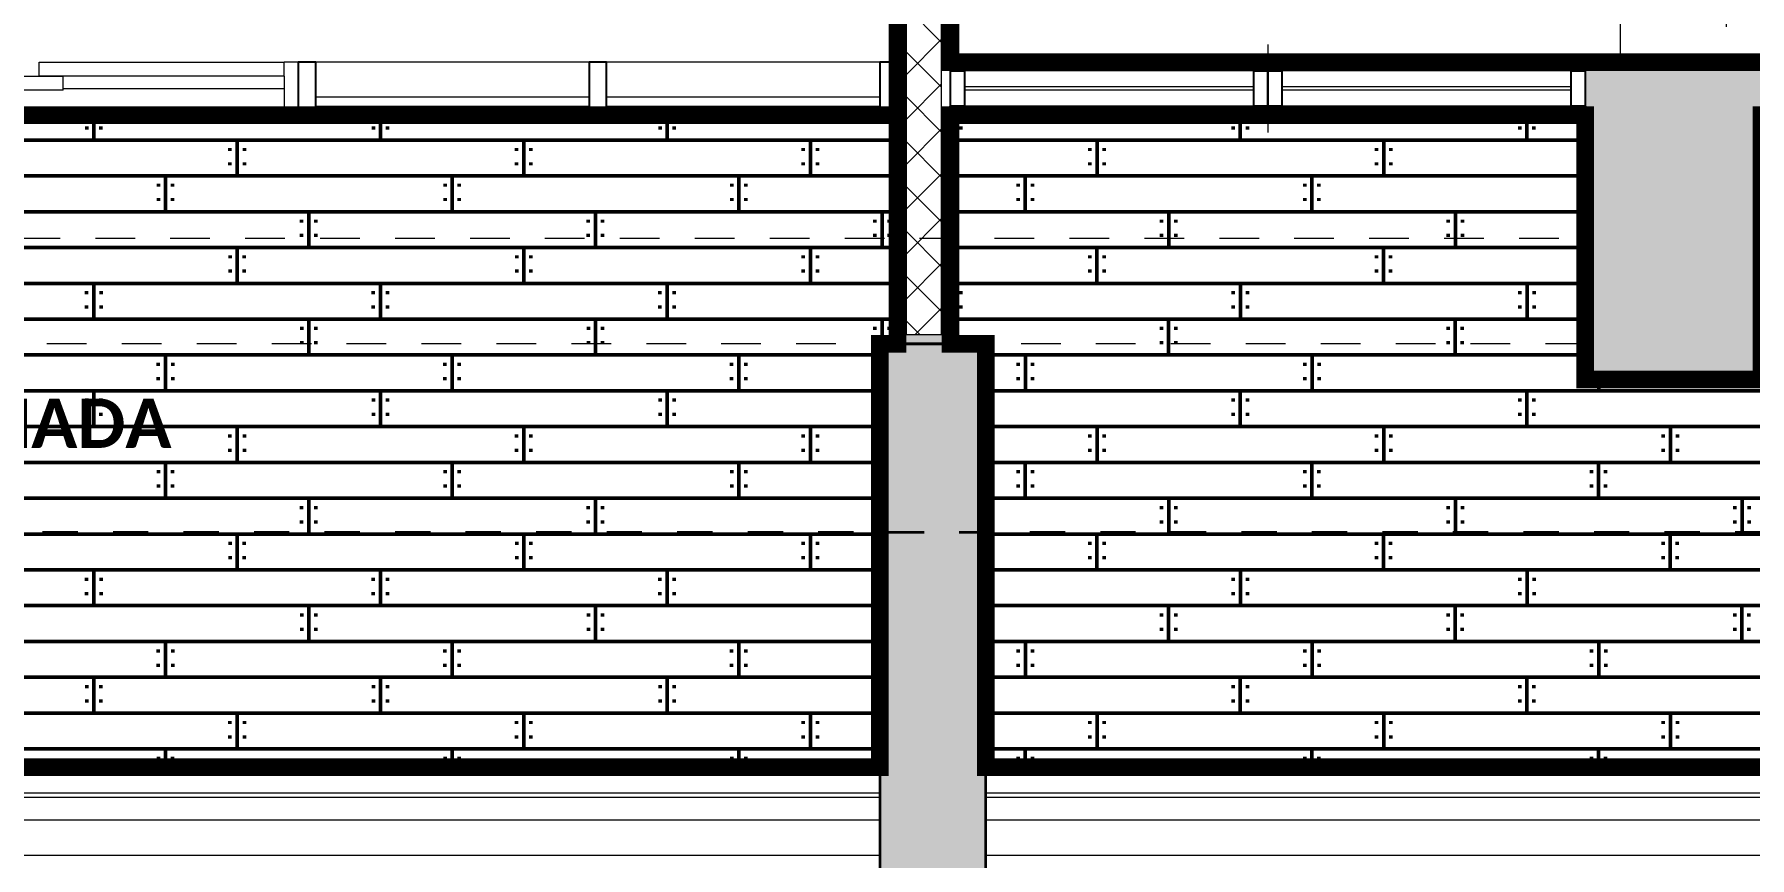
# Model space of a CAD drawing. Header units: metres. Extents: x -144 to 1000, y -717 to 29.
# Drawn here: x 832.26 to 837.124, y -569.476 to -567.14 of the extents above; entities that cross this region are included whole.
import ezdxf

# ---------------------------------------------------------------- set-up
doc = ezdxf.new("R2010")
doc.units = ezdxf.units.M
doc.linetypes.add('Basculante', pattern=[0.11625, 0.075, -0.04125])
doc.linetypes.add('basculante modificado', pattern=[0.18, 0.1125, -0.0675])
doc.layers.get('0').update_dxf_attribs({"color": 1})
doc.layers.add('00-MEDICION', color=30, linetype='Continuous')
for name, color, linetype, lineweight in [('A-DETL', 1, 'Continuous', 9), ('A-DETL-GENF', 1, 'Continuous', 9), ('A-DOOR-FRAM', 1, 'Continuous', 9), ('A-FLOR', 2, 'Continuous', 9), ('A-FLOR-HRAL', 1, 'Continuous', 9), ('A-FLOR-PATT', 8, 'Continuous', 50), ('A-GLAZ', 1, 'Continuous', 9), ('A-GLAZ-CURT', 1, 'Continuous', 9), ('A-GLAZ-CWMG', 1, 'Continuous', 9), ('A-WALL', 4, 'Continuous', 9), ('G-ANNO-TEXT', 2, 'Continuous', 9), ('S-COLS', 7, 'Continuous', 9)]:
    doc.layers.add(name, color=color, linetype=linetype, lineweight=lineweight)
doc.layers.add('A-WALL-PATT', color=7, linetype='Continuous', lineweight=35, true_color=0x9c9c9c)
doc.styles.add('Calibri_B', font='calibrib.ttf', dxfattribs={"height": 0.165})

# ---------------------------------------------------------------- blocks, each defined once
blk = doc.blocks.new('H')
at = {"layer": 'A-WALL-PATT', "lineweight": 5, "true_color": 0x747474}
blk.add_hatch(color=8, dxfattribs=at).paths.add_polyline_path([(838.8616, -509.1744), (838.8866, -509.1744), (838.8866, -505.2504), (838.8616, -505.2504), (838.8616, -509.1735)])
at = {"layer": 'A-WALL-PATT', "true_color": 0x747474}
h = blk.add_hatch(color=8, dxfattribs=at)
h.paths.add_polyline_path([(838.9866, -509.1744), (839.0116, -509.1744), (839.0116, -508.5254), (838.9866, -508.5254), (838.9866, -509.1494), (838.8866, -509.1494), (838.8866, -509.1744)])
h.paths.add_polyline_path([(839.0106, -508.3754), (839.0116, -508.3754), (839.0116, -505.3754), (838.9866, -505.3754), (838.9866, -508.3754)])
at = {"layer": 'A-WALL-PATT', "lineweight": 5, "true_color": 0x747474}
h = blk.add_hatch(color=8, dxfattribs=at)
h.paths.add_polyline_path([(845.7617, -510.9254), (845.7617, -509.1744), (845.4617, -509.1744), (845.4617, -510.9254)])
h.paths.add_polyline_path([(839.1116, -510.9254), (839.1116, -509.1744), (838.8116, -509.1744), (838.8116, -510.9254)])
at = {"layer": 'S-COLS', "true_color": 0x5c5c5c}
h = blk.add_hatch(color=251, dxfattribs=at)
h.paths.add_polyline_path([(850.9115, -509.2755), (851.4115, -509.2755), (851.4115, -508.3755), (850.9115, -508.3755), (850.9115, -508.8647)])
h.paths.add_polyline_path([(833.1867, -509.2755), (833.6117, -509.2755), (833.6117, -508.3755), (833.1117, -508.3755), (833.1117, -509.2755), (833.1239, -509.2755)])
h.paths.add_polyline_path([(841.3117, -509.2754), (841.3117, -508.3754), (840.8117, -508.3754), (840.8117, -509.2754)])
h.paths.add_polyline_path([(847.6117, -501.5754), (847.6118, -501.5754), (847.6115, -498.4254), (847.1118, -498.4255), (847.1118, -501.5754), (847.4617, -501.5754)])
h.paths.add_polyline_path([(833.4615, -501.5754), (833.6116, -501.5754), (833.6116, -500.8755), (833.1116, -500.8755), (833.1116, -501.5754), (833.4596, -501.5754)])
h.paths.add_polyline_path([(839.0113, -501.5754), (839.0117, -501.5752), (839.0113, -501.0755), (837.3115, -501.0755), (837.3115, -498.9255), (839.0118, -498.9255), (839.0113, -498.4255), (837.0115, -498.4256), (837.0116, -501.5754), (838.8616, -501.5754)])
h.paths.add_polyline_path([(840.8117, -501.5754), (841.3117, -501.5754), (841.3117, -500.6754), (840.8117, -500.6754), (840.8117, -501.4679)])
h.paths.add_polyline_path([(851.0118, -501.5754), (851.4118, -501.5754), (851.4118, -500.8755), (851.0118, -500.8755), (851.0118, -501.4679)])
h.paths.add_polyline_path([(841.1617, -499.3255), (841.3118, -499.3255), (841.3118, -498.4255), (840.8118, -498.4255), (840.8118, -499.3255), (841.0117, -499.3255)])
h.paths.add_polyline_path([(833.1115, -499.1255), (833.6115, -499.1255), (833.6115, -498.4244), (833.1115, -498.4255), (833.1115, -498.636)])
h.paths.add_polyline_path([(851.2874, -499.1255), (851.4118, -499.1255), (851.4118, -498.4244), (851.0118, -498.4255), (851.0118, -499.1255), (851.2617, -499.1255)])
h.paths.add_polyline_path([(841.0117, -490.4255), (841.3117, -490.4255), (841.3117, -489.5255), (840.8117, -489.5255), (840.8117, -490.4255)])
h.paths.add_polyline_path([(851.4117, -490.4255), (851.4117, -489.5255), (850.9117, -489.5255), (850.9117, -490.4255), (851.3467, -490.4255)])
h.paths.add_polyline_path([(833.3117, -489.8255), (834.2117, -489.8255), (834.2117, -489.3255), (833.3117, -489.3255), (833.3117, -489.7155)])
at = {"layer": 'A-DETL', "color": 7, "linetype": 'basculante modificado'}
for p, q in [((840.9117, -508.3754), (840.9117, -501.5754)), ((841.2117, -501.5754), (841.2117, -508.3754)), ((833.6117, -508.8744), (840.8117, -508.8744)), ((840.8117, -509.1744), (833.6117, -509.1744))]:
    blk.add_line(p, q, dxfattribs=at)
at = {"layer": 'A-DETL', "color": 7, "linetype": 'Basculante', "lineweight": 35}
blk.add_line((849.5367, -509.7102), (835.3117, -509.7102), dxfattribs=at)
at = {"layer": 'A-DETL-GENF', "lineweight": 25}
for p, q in [((839.0117, -508.4004), (839.0517, -508.4004)), ((839.0117, -508.5004), (839.0117, -508.4004)), ((839.0517, -508.4004), (839.0517, -508.5004)), ((839.8717, -508.4004), (839.9117, -508.4004)), ((839.8717, -508.5004), (839.8717, -508.4004)), ((839.9117, -508.4004), (839.9117, -508.5004)), ((839.9117, -508.4004), (839.9517, -508.4004)), ((839.9117, -508.5004), (839.9117, -508.4004)), ((839.9517, -508.4004), (839.9517, -508.5004)), ((840.7717, -508.4004), (840.8117, -508.4004)), ((840.7717, -508.5004), (840.7717, -508.4004)), ((840.8117, -508.4004), (840.8117, -508.5004)), ((839.0517, -508.5004), (839.0117, -508.5004)), ((839.9117, -508.5004), (839.8717, -508.5004)), ((839.9517, -508.5004), (839.9117, -508.5004)), ((840.8117, -508.5004), (840.7717, -508.5004))]:
    blk.add_line(p, q, dxfattribs=at)
at = {"layer": 'A-DETL-GENF'}
for p, q in [((839.8717, -508.4004), (839.0517, -508.4004)), ((839.8717, -508.4454), (839.0517, -508.4454)), ((840.7717, -508.4004), (839.9517, -508.4004)), ((840.7717, -508.4454), (839.9517, -508.4454)), ((839.8717, -508.4554), (839.0517, -508.4554)), ((840.7717, -508.4554), (839.9517, -508.4554)), ((839.8717, -508.5004), (839.0517, -508.5004)), ((840.7717, -508.5004), (839.9517, -508.5004))]:
    blk.add_line(p, q, dxfattribs=at)
at = {"layer": 'A-DOOR-FRAM', "lineweight": 5}
for p, q in [((836.4274, -508.3754), (837.1216, -508.3754)), ((836.4274, -508.4154), (836.4274, -508.3754)), ((837.1216, -508.4154), (837.1216, -508.3754)), ((835.8007, -508.4154), (836.4949, -508.4154)), ((837.1216, -508.4154), (836.4274, -508.4154)), ((836.4949, -508.4554), (836.4949, -508.4154)), ((836.4949, -508.4554), (835.8007, -508.4554))]:
    blk.add_line(p, q, dxfattribs=at)
at = {"layer": 'A-DOOR-FRAM'}
for p, q in [((837.1616, -508.3754), (837.1216, -508.3754)), ((837.1216, -508.4154), (837.1216, -508.5254)), ((837.1216, -508.5254), (837.1616, -508.5254))]:
    blk.add_line(p, q, dxfattribs=at)
at = {"layer": 'A-FLOR'}
for p, q in [((836.4949, -508.4504), (837.1216, -508.4504)), ((837.1216, -508.5254), (835.2016, -508.5254)), ((837.9866, -508.5254), (837.2116, -508.5254)), ((838.8116, -508.5254), (838.0366, -508.5254)), ((840.8115, -509.2754), (840.8115, -508.5254))]:
    blk.add_line(p, q, dxfattribs=at)
at = {"layer": 'A-FLOR-HRAL'}
for p, q in [((838.8116, -510.4614), (833.1357, -510.4614)), ((838.8116, -510.4494), (833.1477, -510.4494)), ((845.4617, -510.4494), (839.1116, -510.4494)), ((845.4617, -510.4614), (839.1116, -510.4614))]:
    blk.add_line(p, q, dxfattribs=at)
at = {"layer": 'A-FLOR-PATT', "color": 8, "true_color": 0x808080, "transparency": 33554559}
for p, q in [((836.5623, -508.5255), (836.5623, -508.5254)), ((836.5823, -508.5972), (836.5823, -508.5254)), ((836.6023, -508.5255), (836.6023, -508.5254)), ((837.3751, -508.5255), (837.3751, -508.5254)), ((837.3951, -508.5972), (837.3951, -508.5254)), ((837.4151, -508.5255), (837.4151, -508.5254)), ((838.1879, -508.5255), (838.1879, -508.5254)), ((838.2079, -508.5972), (838.2079, -508.5254)), ((838.2279, -508.5255), (838.2279, -508.5254)), ((839.0207, -508.5972), (839.0207, -508.5254)), ((839.0407, -508.5255), (839.0407, -508.5254)), ((839.8135, -508.5255), (839.8135, -508.5254)), ((839.8335, -508.5972), (839.8335, -508.5254)), ((839.8535, -508.5255), (839.8535, -508.5254)), ((840.6263, -508.5255), (840.6263, -508.5254)), ((840.6463, -508.5972), (840.6463, -508.5254)), ((840.6663, -508.5255), (840.6663, -508.5254)), ((836.5623, -508.5662), (836.5623, -508.5578)), ((836.6023, -508.5662), (836.6023, -508.5578)), ((837.3751, -508.5662), (837.3751, -508.5578)), ((837.4151, -508.5662), (837.4151, -508.5578)), ((838.1879, -508.5662), (838.1879, -508.5578)), ((838.2279, -508.5662), (838.2279, -508.5578)), ((839.0407, -508.5662), (839.0407, -508.5578)), ((839.8135, -508.5662), (839.8135, -508.5578)), ((839.8535, -508.5662), (839.8535, -508.5578)), ((840.6263, -508.5662), (840.6263, -508.5578)), ((840.6663, -508.5662), (840.6663, -508.5578)), ((833.6117, -508.5966), (838.8616, -508.5966)), ((836.9683, -508.6275), (836.9683, -508.6192)), ((836.9891, -508.6982), (836.9891, -508.5966)), ((837.0091, -508.6275), (837.0091, -508.6192)), ((837.7811, -508.6275), (837.7811, -508.6192)), ((837.8019, -508.6982), (837.8019, -508.5966)), ((837.8219, -508.6275), (837.8219, -508.6192)), ((838.5939, -508.6275), (838.5939, -508.6192)), ((838.6147, -508.6982), (838.6147, -508.5966)), ((838.6347, -508.6275), (838.6347, -508.6192)), ((839.0116, -508.5966), (840.8115, -508.5966)), ((839.4067, -508.6275), (839.4067, -508.6192)), ((839.4275, -508.6982), (839.4275, -508.5966)), ((839.4475, -508.6275), (839.4475, -508.6192)), ((840.2195, -508.6275), (840.2195, -508.6192)), ((840.2403, -508.6982), (840.2403, -508.5966)), ((840.2603, -508.6275), (840.2603, -508.6192)), ((836.9683, -508.6682), (836.9683, -508.6598)), ((837.0091, -508.6682), (837.0091, -508.6598)), ((837.7811, -508.6682), (837.7811, -508.6598)), ((837.8219, -508.6682), (837.8219, -508.6598)), ((838.5939, -508.6682), (838.5939, -508.6598)), ((838.6347, -508.6682), (838.6347, -508.6598)), ((839.4067, -508.6682), (839.4067, -508.6598)), ((839.4475, -508.6682), (839.4475, -508.6598)), ((840.2195, -508.6682), (840.2195, -508.6598)), ((840.2603, -508.6682), (840.2603, -508.6598)), ((833.6117, -508.6982), (838.8616, -508.6982)), ((836.7655, -508.7287), (836.7655, -508.7204)), ((836.7855, -508.8004), (836.7855, -508.6988)), ((836.8055, -508.7287), (836.8055, -508.7204)), ((837.5783, -508.7287), (837.5783, -508.7204)), ((837.5983, -508.8004), (837.5983, -508.6988)), ((837.6183, -508.7287), (837.6183, -508.7204)), ((838.3911, -508.7287), (838.3911, -508.7204)), ((838.4111, -508.8004), (838.4111, -508.6988)), ((838.4311, -508.7287), (838.4311, -508.7204)), ((839.0116, -508.6982), (840.8115, -508.6982)), ((839.2039, -508.7287), (839.2039, -508.7204)), ((839.2239, -508.8004), (839.2239, -508.6988)), ((839.2439, -508.7287), (839.2439, -508.7204)), ((840.0167, -508.7287), (840.0167, -508.7204)), ((840.0367, -508.8004), (840.0367, -508.6988)), ((840.0567, -508.7287), (840.0567, -508.7204)), ((836.7655, -508.7694), (836.7655, -508.761)), ((836.8055, -508.7694), (836.8055, -508.761)), ((837.5783, -508.7694), (837.5783, -508.761)), ((837.6183, -508.7694), (837.6183, -508.761)), ((838.3911, -508.7694), (838.3911, -508.761)), ((838.4311, -508.7694), (838.4311, -508.761)), ((839.2039, -508.7694), (839.2039, -508.761)), ((839.2439, -508.7694), (839.2439, -508.761)), ((840.0167, -508.7694), (840.0167, -508.761)), ((840.0567, -508.7694), (840.0567, -508.761)), ((833.6117, -508.7998), (838.8616, -508.7998)), ((837.1715, -508.8307), (837.1715, -508.8224)), ((837.1923, -508.9014), (837.1923, -508.7998)), ((837.2123, -508.8307), (837.2123, -508.8224)), ((837.9843, -508.8307), (837.9843, -508.8224)), ((838.0051, -508.9014), (838.0051, -508.7998)), ((838.0251, -508.8307), (838.0251, -508.8224)), ((838.7971, -508.8307), (838.7971, -508.8224)), ((838.8179, -508.9014), (838.8179, -508.7998)), ((838.8379, -508.8307), (838.8379, -508.8224)), ((839.0116, -508.7998), (840.8115, -508.7998)), ((839.6099, -508.8307), (839.6099, -508.8224)), ((839.6307, -508.9014), (839.6307, -508.7998)), ((839.6507, -508.8307), (839.6507, -508.8224)), ((840.4227, -508.8307), (840.4227, -508.8224)), ((840.4435, -508.9014), (840.4435, -508.7998)), ((840.4635, -508.8307), (840.4635, -508.8224)), ((837.1715, -508.8714), (837.1715, -508.863)), ((837.2123, -508.8714), (837.2123, -508.863)), ((837.9843, -508.8714), (837.9843, -508.863)), ((838.0251, -508.8714), (838.0251, -508.863)), ((838.7971, -508.8714), (838.7971, -508.863)), ((838.8379, -508.8714), (838.8379, -508.863)), ((839.6099, -508.8714), (839.6099, -508.863)), ((839.6507, -508.8714), (839.6507, -508.863)), ((840.4227, -508.8714), (840.4227, -508.863)), ((840.4635, -508.8714), (840.4635, -508.863)), ((833.6117, -508.9014), (838.8616, -508.9014)), ((836.9687, -508.9319), (836.9687, -508.9236)), ((836.9887, -509.0036), (836.9887, -508.902)), ((837.0087, -508.9319), (837.0087, -508.9236)), ((837.7815, -508.9319), (837.7815, -508.9236)), ((837.8015, -509.0036), (837.8015, -508.902)), ((837.8215, -508.9319), (837.8215, -508.9236)), ((838.5943, -508.9319), (838.5943, -508.9236)), ((838.6143, -509.0036), (838.6143, -508.902)), ((838.6343, -508.9319), (838.6343, -508.9236)), ((839.0116, -508.9014), (840.8115, -508.9014)), ((839.4071, -508.9319), (839.4071, -508.9236)), ((839.4271, -509.0036), (839.4271, -508.902)), ((839.4471, -508.9319), (839.4471, -508.9236)), ((840.2199, -508.9319), (840.2199, -508.9236)), ((840.2399, -509.0036), (840.2399, -508.902)), ((840.2599, -508.9319), (840.2599, -508.9236)), ((836.9687, -508.9726), (836.9687, -508.9642)), ((837.0087, -508.9726), (837.0087, -508.9642)), ((837.7815, -508.9726), (837.7815, -508.9642)), ((837.8215, -508.9726), (837.8215, -508.9642)), ((838.5943, -508.9726), (838.5943, -508.9642)), ((838.6343, -508.9726), (838.6343, -508.9642)), ((839.4071, -508.9726), (839.4071, -508.9642)), ((839.4471, -508.9726), (839.4471, -508.9642)), ((840.2199, -508.9726), (840.2199, -508.9642)), ((840.2599, -508.9726), (840.2599, -508.9642)), ((833.6117, -509.003), (838.8616, -509.003)), ((836.5619, -509.0339), (836.5619, -509.0256)), ((836.5827, -509.1046), (836.5827, -509.003)), ((836.6027, -509.0339), (836.6027, -509.0256)), ((837.3747, -509.0339), (837.3747, -509.0256)), ((837.3955, -509.1046), (837.3955, -509.003)), ((837.4155, -509.0339), (837.4155, -509.0256)), ((838.1875, -509.0339), (838.1875, -509.0256)), ((838.2083, -509.1046), (838.2083, -509.003)), ((838.2283, -509.0339), (838.2283, -509.0256)), ((839.0116, -509.003), (840.8115, -509.003)), ((839.0211, -509.1046), (839.0211, -509.003)), ((839.0411, -509.0339), (839.0411, -509.0256)), ((839.8131, -509.0339), (839.8131, -509.0256)), ((839.8339, -509.1046), (839.8339, -509.003)), ((839.8539, -509.0339), (839.8539, -509.0256)), ((840.6259, -509.0339), (840.6259, -509.0256)), ((840.6467, -509.1046), (840.6467, -509.003)), ((840.6667, -509.0339), (840.6667, -509.0256)), ((836.5619, -509.0746), (836.5619, -509.0662)), ((836.6027, -509.0746), (836.6027, -509.0662)), ((837.3747, -509.0746), (837.3747, -509.0662)), ((837.4155, -509.0746), (837.4155, -509.0662)), ((838.1875, -509.0746), (838.1875, -509.0662)), ((838.2283, -509.0746), (838.2283, -509.0662)), ((839.0411, -509.0746), (839.0411, -509.0662)), ((839.8131, -509.0746), (839.8131, -509.0662)), ((839.8539, -509.0746), (839.8539, -509.0662)), ((840.6259, -509.0746), (840.6259, -509.0662)), ((840.6667, -509.0746), (840.6667, -509.0662)), ((833.6117, -509.1046), (838.8616, -509.1046)), ((837.1719, -509.1351), (837.1719, -509.1268)), ((837.1919, -509.2068), (837.1919, -509.1052)), ((837.2119, -509.1351), (837.2119, -509.1268)), ((837.9847, -509.1351), (837.9847, -509.1268)), ((838.0047, -509.2068), (838.0047, -509.1052)), ((838.0247, -509.1351), (838.0247, -509.1268)), ((838.7975, -509.1351), (838.7975, -509.1268)), ((838.8175, -509.1743), (838.8175, -509.1052)), ((838.8375, -509.1351), (838.8375, -509.1268)), ((839.0116, -509.1046), (840.8115, -509.1046)), ((839.6103, -509.1351), (839.6103, -509.1268)), ((839.6303, -509.2068), (839.6303, -509.1052)), ((839.6503, -509.1351), (839.6503, -509.1268)), ((840.4231, -509.1351), (840.4231, -509.1268)), ((840.4431, -509.2068), (840.4431, -509.1052)), ((840.4631, -509.1351), (840.4631, -509.1268)), ((837.1719, -509.1758), (837.1719, -509.1674)), ((837.2119, -509.1758), (837.2119, -509.1674)), ((837.9847, -509.1758), (837.9847, -509.1674)), ((838.0247, -509.1758), (838.0247, -509.1674)), ((838.7975, -509.1758), (838.7975, -509.1674)), ((838.8375, -509.1739), (838.8375, -509.1674)), ((839.6103, -509.1758), (839.6103, -509.1674)), ((839.6503, -509.1758), (839.6503, -509.1674)), ((840.4231, -509.1758), (840.4231, -509.1674)), ((840.4631, -509.1758), (840.4631, -509.1674)), ((833.6117, -509.2062), (838.8116, -509.2062)), ((836.7859, -509.3078), (836.7859, -509.2062)), ((837.5987, -509.3078), (837.5987, -509.2062)), ((838.4115, -509.3078), (838.4115, -509.2062)), ((839.1116, -509.2062), (840.8115, -509.2062)), ((839.2243, -509.3078), (839.2243, -509.2062)), ((840.0371, -509.3078), (840.0371, -509.2062)), ((836.7651, -509.2371), (836.7651, -509.2288)), ((836.7651, -509.2778), (836.7651, -509.2694)), ((836.8059, -509.2371), (836.8059, -509.2288)), ((836.8059, -509.2778), (836.8059, -509.2694)), ((837.5779, -509.2371), (837.5779, -509.2288)), ((837.5779, -509.2778), (837.5779, -509.2694)), ((837.6187, -509.2371), (837.6187, -509.2288)), ((837.6187, -509.2778), (837.6187, -509.2694)), ((838.3907, -509.2371), (838.3907, -509.2288)), ((838.3907, -509.2778), (838.3907, -509.2694)), ((838.4315, -509.2371), (838.4315, -509.2288)), ((838.4315, -509.2778), (838.4315, -509.2694)), ((839.2035, -509.2371), (839.2035, -509.2288)), ((839.2035, -509.2778), (839.2035, -509.2694)), ((839.2443, -509.2371), (839.2443, -509.2288)), ((839.2443, -509.2778), (839.2443, -509.2694)), ((840.0163, -509.2371), (840.0163, -509.2288)), ((840.0163, -509.2778), (840.0163, -509.2694)), ((840.0571, -509.2371), (840.0571, -509.2288)), ((840.0571, -509.2778), (840.0571, -509.2694)), ((840.8291, -509.2778), (840.8291, -509.2754)), ((840.8499, -509.3078), (840.8499, -509.2754)), ((840.8699, -509.2778), (840.8699, -509.2754)), ((833.2617, -509.3078), (838.8116, -509.3078)), ((836.5823, -509.41), (836.5823, -509.3084)), ((837.3951, -509.41), (837.3951, -509.3084)), ((838.2079, -509.41), (838.2079, -509.3084)), ((839.1116, -509.3078), (845.4617, -509.3078)), ((839.8335, -509.41), (839.8335, -509.3084)), ((840.6463, -509.41), (840.6463, -509.3084)), ((836.5623, -509.3383), (836.5623, -509.33)), ((836.5623, -509.379), (836.5623, -509.3706)), ((836.6023, -509.3383), (836.6023, -509.33)), ((836.6023, -509.379), (836.6023, -509.3706)), ((837.3751, -509.3383), (837.3751, -509.33)), ((837.3751, -509.379), (837.3751, -509.3706)), ((837.4151, -509.3383), (837.4151, -509.33)), ((837.4151, -509.379), (837.4151, -509.3706)), ((838.1879, -509.3383), (838.1879, -509.33)), ((838.1879, -509.379), (838.1879, -509.3706)), ((838.2279, -509.3383), (838.2279, -509.33)), ((838.2279, -509.379), (838.2279, -509.3706)), ((839.8135, -509.3383), (839.8135, -509.33)), ((839.8135, -509.379), (839.8135, -509.3706)), ((839.8535, -509.3383), (839.8535, -509.33)), ((839.8535, -509.379), (839.8535, -509.3706)), ((840.6263, -509.3383), (840.6263, -509.33)), ((840.6263, -509.379), (840.6263, -509.3706)), ((840.6663, -509.3383), (840.6663, -509.33)), ((840.6663, -509.379), (840.6663, -509.3706)), ((833.2617, -509.4094), (838.8116, -509.4094)), ((836.9891, -509.511), (836.9891, -509.4094)), ((837.8019, -509.511), (837.8019, -509.4094)), ((838.6147, -509.511), (838.6147, -509.4094)), ((839.1116, -509.4094), (845.4617, -509.4094)), ((839.4275, -509.511), (839.4275, -509.4094)), ((840.2403, -509.511), (840.2403, -509.4094)), ((841.0531, -509.511), (841.0531, -509.4094)), ((836.9683, -509.4403), (836.9683, -509.432)), ((837.0091, -509.4403), (837.0091, -509.432)), ((837.7811, -509.4403), (837.7811, -509.432)), ((837.8219, -509.4403), (837.8219, -509.432)), ((838.5939, -509.4403), (838.5939, -509.432)), ((838.6347, -509.4403), (838.6347, -509.432)), ((839.4067, -509.4403), (839.4067, -509.432)), ((839.4475, -509.4403), (839.4475, -509.432)), ((840.2195, -509.4403), (840.2195, -509.432)), ((840.2603, -509.4403), (840.2603, -509.432)), ((841.0323, -509.4403), (841.0323, -509.432)), ((841.0731, -509.4403), (841.0731, -509.432)), ((833.2617, -509.511), (838.8116, -509.511)), ((836.7855, -509.6132), (836.7855, -509.5116)), ((836.9683, -509.481), (836.9683, -509.4726)), ((837.0091, -509.481), (837.0091, -509.4726)), ((837.5983, -509.6132), (837.5983, -509.5116)), ((837.7811, -509.481), (837.7811, -509.4726)), ((837.8219, -509.481), (837.8219, -509.4726)), ((838.4111, -509.6132), (838.4111, -509.5116)), ((838.5939, -509.481), (838.5939, -509.4726)), ((838.6347, -509.481), (838.6347, -509.4726)), ((839.1116, -509.511), (845.4617, -509.511)), ((839.2239, -509.6132), (839.2239, -509.5116)), ((839.4067, -509.481), (839.4067, -509.4726)), ((839.4475, -509.481), (839.4475, -509.4726)), ((840.0367, -509.6132), (840.0367, -509.5116)), ((840.2195, -509.481), (840.2195, -509.4726)), ((840.2603, -509.481), (840.2603, -509.4726)), ((840.8495, -509.6132), (840.8495, -509.5116)), ((841.0323, -509.481), (841.0323, -509.4726)), ((841.0731, -509.481), (841.0731, -509.4726)), ((836.7655, -509.5415), (836.7655, -509.5332)), ((836.8055, -509.5415), (836.8055, -509.5332)), ((837.5783, -509.5415), (837.5783, -509.5332)), ((837.6183, -509.5415), (837.6183, -509.5332)), ((838.3911, -509.5415), (838.3911, -509.5332)), ((838.4311, -509.5415), (838.4311, -509.5332)), ((839.2039, -509.5415), (839.2039, -509.5332)), ((839.2439, -509.5415), (839.2439, -509.5332)), ((840.0167, -509.5415), (840.0167, -509.5332)), ((840.0567, -509.5415), (840.0567, -509.5332)), ((840.8295, -509.5415), (840.8295, -509.5332)), ((840.8695, -509.5415), (840.8695, -509.5332)), ((833.2617, -509.6126), (838.8116, -509.6126)), ((836.7655, -509.5822), (836.7655, -509.5738)), ((836.8055, -509.5822), (836.8055, -509.5738)), ((837.1923, -509.7142), (837.1923, -509.6126)), ((837.5783, -509.5822), (837.5783, -509.5738)), ((837.6183, -509.5822), (837.6183, -509.5738)), ((838.0051, -509.7142), (838.0051, -509.6126)), ((838.3911, -509.5822), (838.3911, -509.5738)), ((838.4311, -509.5822), (838.4311, -509.5738)), ((839.1116, -509.6126), (845.4617, -509.6126)), ((839.2039, -509.5822), (839.2039, -509.5738)), ((839.2439, -509.5822), (839.2439, -509.5738)), ((839.6307, -509.7142), (839.6307, -509.6126)), ((840.0167, -509.5822), (840.0167, -509.5738)), ((840.0567, -509.5822), (840.0567, -509.5738)), ((840.4435, -509.7142), (840.4435, -509.6126)), ((840.8295, -509.5822), (840.8295, -509.5738)), ((840.8695, -509.5822), (840.8695, -509.5738)), ((841.2563, -509.7142), (841.2563, -509.6126)), ((837.1715, -509.6435), (837.1715, -509.6352)), ((837.2123, -509.6435), (837.2123, -509.6352)), ((837.9843, -509.6435), (837.9843, -509.6352)), ((838.0251, -509.6435), (838.0251, -509.6352)), ((838.7971, -509.6435), (838.7971, -509.6352)), ((839.6099, -509.6435), (839.6099, -509.6352)), ((839.6507, -509.6435), (839.6507, -509.6352)), ((840.4227, -509.6435), (840.4227, -509.6352)), ((840.4635, -509.6435), (840.4635, -509.6352)), ((841.2355, -509.6435), (841.2355, -509.6352)), ((841.2763, -509.6435), (841.2763, -509.6352)), ((837.1715, -509.6842), (837.1715, -509.6758)), ((837.2123, -509.6842), (837.2123, -509.6758)), ((837.9843, -509.6842), (837.9843, -509.6758)), ((838.0251, -509.6842), (838.0251, -509.6758)), ((838.7971, -509.6842), (838.7971, -509.6758)), ((839.6099, -509.6842), (839.6099, -509.6758)), ((839.6507, -509.6842), (839.6507, -509.6758)), ((840.4227, -509.6842), (840.4227, -509.6758)), ((840.4635, -509.6842), (840.4635, -509.6758)), ((841.2355, -509.6842), (841.2355, -509.6758)), ((841.2763, -509.6842), (841.2763, -509.6758)), ((833.2617, -509.7142), (838.8116, -509.7142)), ((836.9687, -509.7447), (836.9687, -509.7364)), ((836.9887, -509.8164), (836.9887, -509.7148)), ((837.0087, -509.7447), (837.0087, -509.7364)), ((837.7815, -509.7447), (837.7815, -509.7364)), ((837.8015, -509.8164), (837.8015, -509.7148)), ((837.8215, -509.7447), (837.8215, -509.7364)), ((838.5943, -509.7447), (838.5943, -509.7364)), ((838.6143, -509.8164), (838.6143, -509.7148)), ((838.6343, -509.7447), (838.6343, -509.7364)), ((839.1116, -509.7142), (845.4617, -509.7142)), ((839.4071, -509.7447), (839.4071, -509.7364)), ((839.4271, -509.8164), (839.4271, -509.7148)), ((839.4471, -509.7447), (839.4471, -509.7364)), ((840.2199, -509.7447), (840.2199, -509.7364)), ((840.2399, -509.8164), (840.2399, -509.7148)), ((840.2599, -509.7447), (840.2599, -509.7364)), ((841.0327, -509.7447), (841.0327, -509.7364)), ((841.0527, -509.8164), (841.0527, -509.7148)), ((841.0727, -509.7447), (841.0727, -509.7364)), ((836.9687, -509.7854), (836.9687, -509.777)), ((837.0087, -509.7854), (837.0087, -509.777)), ((837.7815, -509.7854), (837.7815, -509.777)), ((837.8215, -509.7854), (837.8215, -509.777)), ((838.5943, -509.7854), (838.5943, -509.777)), ((838.6343, -509.7854), (838.6343, -509.777)), ((839.4071, -509.7854), (839.4071, -509.777)), ((839.4471, -509.7854), (839.4471, -509.777)), ((840.2199, -509.7854), (840.2199, -509.777)), ((840.2599, -509.7854), (840.2599, -509.777)), ((841.0327, -509.7854), (841.0327, -509.777)), ((841.0727, -509.7854), (841.0727, -509.777)), ((833.2617, -509.8158), (838.8116, -509.8158)), ((836.5619, -509.8467), (836.5619, -509.8384)), ((836.5827, -509.9174), (836.5827, -509.8158)), ((836.6027, -509.8467), (836.6027, -509.8384)), ((837.3747, -509.8467), (837.3747, -509.8384)), ((837.3955, -509.9174), (837.3955, -509.8158)), ((837.4155, -509.8467), (837.4155, -509.8384)), ((838.1875, -509.8467), (838.1875, -509.8384)), ((838.2083, -509.9174), (838.2083, -509.8158)), ((838.2283, -509.8467), (838.2283, -509.8384)), ((839.1116, -509.8158), (845.4617, -509.8158)), ((839.8131, -509.8467), (839.8131, -509.8384)), ((839.8339, -509.9174), (839.8339, -509.8158)), ((839.8539, -509.8467), (839.8539, -509.8384)), ((840.6259, -509.8467), (840.6259, -509.8384)), ((840.6467, -509.9174), (840.6467, -509.8158)), ((840.6667, -509.8467), (840.6667, -509.8384)), ((836.5619, -509.8874), (836.5619, -509.879)), ((836.6027, -509.8874), (836.6027, -509.879)), ((837.3747, -509.8874), (837.3747, -509.879)), ((837.4155, -509.8874), (837.4155, -509.879)), ((838.1875, -509.8874), (838.1875, -509.879)), ((838.2283, -509.8874), (838.2283, -509.879)), ((839.8131, -509.8874), (839.8131, -509.879)), ((839.8539, -509.8874), (839.8539, -509.879)), ((840.6259, -509.8874), (840.6259, -509.879)), ((840.6667, -509.8874), (840.6667, -509.879)), ((833.2617, -509.9174), (838.8116, -509.9174)), ((837.1719, -509.9479), (837.1719, -509.9396)), ((837.1919, -510.0196), (837.1919, -509.918)), ((837.2119, -509.9479), (837.2119, -509.9396)), ((837.9847, -509.9479), (837.9847, -509.9396)), ((838.0047, -510.0196), (838.0047, -509.918)), ((838.0247, -509.9479), (838.0247, -509.9396)), ((838.7975, -509.9479), (838.7975, -509.9396)), ((839.1116, -509.9174), (845.4617, -509.9174)), ((839.6103, -509.9479), (839.6103, -509.9396)), ((839.6303, -510.0196), (839.6303, -509.918)), ((839.6503, -509.9479), (839.6503, -509.9396)), ((840.4231, -509.9479), (840.4231, -509.9396)), ((840.4431, -510.0196), (840.4431, -509.918)), ((840.4631, -509.9479), (840.4631, -509.9396)), ((841.2359, -509.9479), (841.2359, -509.9396)), ((841.2559, -510.0196), (841.2559, -509.918)), ((841.2759, -509.9479), (841.2759, -509.9396)), ((837.1719, -509.9886), (837.1719, -509.9802)), ((837.2119, -509.9886), (837.2119, -509.9802)), ((837.9847, -509.9886), (837.9847, -509.9802)), ((838.0247, -509.9886), (838.0247, -509.9802)), ((838.7975, -509.9886), (838.7975, -509.9802)), ((839.6103, -509.9886), (839.6103, -509.9802)), ((839.6503, -509.9886), (839.6503, -509.9802)), ((840.4231, -509.9886), (840.4231, -509.9802)), ((840.4631, -509.9886), (840.4631, -509.9802)), ((841.2359, -509.9886), (841.2359, -509.9802)), ((841.2759, -509.9886), (841.2759, -509.9802)), ((833.2617, -510.019), (838.8116, -510.019)), ((836.7651, -510.0499), (836.7651, -510.0416)), ((836.7859, -510.1206), (836.7859, -510.019)), ((836.8059, -510.0499), (836.8059, -510.0416)), ((837.5779, -510.0499), (837.5779, -510.0416)), ((837.5987, -510.1206), (837.5987, -510.019)), ((837.6187, -510.0499), (837.6187, -510.0416)), ((838.3907, -510.0499), (838.3907, -510.0416)), ((838.4115, -510.1206), (838.4115, -510.019)), ((838.4315, -510.0499), (838.4315, -510.0416)), ((839.1116, -510.019), (845.4617, -510.019)), ((839.2035, -510.0499), (839.2035, -510.0416)), ((839.2243, -510.1206), (839.2243, -510.019)), ((839.2443, -510.0499), (839.2443, -510.0416)), ((840.0163, -510.0499), (840.0163, -510.0416)), ((840.0371, -510.1206), (840.0371, -510.019)), ((840.0571, -510.0499), (840.0571, -510.0416)), ((840.8291, -510.0499), (840.8291, -510.0416)), ((840.8499, -510.1206), (840.8499, -510.019)), ((840.8699, -510.0499), (840.8699, -510.0416)), ((836.7651, -510.0906), (836.7651, -510.0822)), ((836.8059, -510.0906), (836.8059, -510.0822)), ((837.5779, -510.0906), (837.5779, -510.0822)), ((837.6187, -510.0906), (837.6187, -510.0822)), ((838.3907, -510.0906), (838.3907, -510.0822)), ((838.4315, -510.0906), (838.4315, -510.0822)), ((839.2035, -510.0906), (839.2035, -510.0822)), ((839.2443, -510.0906), (839.2443, -510.0822)), ((840.0163, -510.0906), (840.0163, -510.0822)), ((840.0571, -510.0906), (840.0571, -510.0822)), ((840.8291, -510.0906), (840.8291, -510.0822)), ((840.8699, -510.0906), (840.8699, -510.0822)), ((833.2617, -510.1206), (838.8116, -510.1206)), ((836.5623, -510.1511), (836.5623, -510.1428)), ((836.5823, -510.2228), (836.5823, -510.1212)), ((836.6023, -510.1511), (836.6023, -510.1428)), ((837.3751, -510.1511), (837.3751, -510.1428)), ((837.3951, -510.2228), (837.3951, -510.1212)), ((837.4151, -510.1511), (837.4151, -510.1428)), ((838.1879, -510.1511), (838.1879, -510.1428)), ((838.2079, -510.2228), (838.2079, -510.1212)), ((838.2279, -510.1511), (838.2279, -510.1428)), ((839.1116, -510.1206), (845.4617, -510.1206)), ((839.8135, -510.1511), (839.8135, -510.1428)), ((839.8335, -510.2228), (839.8335, -510.1212)), ((839.8535, -510.1511), (839.8535, -510.1428)), ((840.6263, -510.1511), (840.6263, -510.1428)), ((840.6463, -510.2228), (840.6463, -510.1212)), ((840.6663, -510.1511), (840.6663, -510.1428)), ((836.5623, -510.1918), (836.5623, -510.1834)), ((836.6023, -510.1918), (836.6023, -510.1834)), ((837.3751, -510.1918), (837.3751, -510.1834)), ((837.4151, -510.1918), (837.4151, -510.1834)), ((838.1879, -510.1918), (838.1879, -510.1834)), ((838.2279, -510.1918), (838.2279, -510.1834)), ((839.8135, -510.1918), (839.8135, -510.1834)), ((839.8535, -510.1918), (839.8535, -510.1834)), ((840.6263, -510.1918), (840.6263, -510.1834)), ((840.6663, -510.1918), (840.6663, -510.1834)), ((833.2617, -510.2222), (838.8116, -510.2222)), ((836.9683, -510.2531), (836.9683, -510.2448)), ((836.9891, -510.3238), (836.9891, -510.2222)), ((837.0091, -510.2531), (837.0091, -510.2448)), ((837.7811, -510.2531), (837.7811, -510.2448)), ((837.8019, -510.3238), (837.8019, -510.2222)), ((837.8219, -510.2531), (837.8219, -510.2448)), ((838.5939, -510.2531), (838.5939, -510.2448)), ((838.6147, -510.3238), (838.6147, -510.2222)), ((838.6347, -510.2531), (838.6347, -510.2448)), ((839.1116, -510.2222), (845.4617, -510.2222)), ((839.4067, -510.2531), (839.4067, -510.2448)), ((839.4275, -510.3238), (839.4275, -510.2222)), ((839.4475, -510.2531), (839.4475, -510.2448)), ((840.2195, -510.2531), (840.2195, -510.2448)), ((840.2403, -510.3238), (840.2403, -510.2222)), ((840.2603, -510.2531), (840.2603, -510.2448)), ((841.0323, -510.2531), (841.0323, -510.2448)), ((841.0531, -510.3238), (841.0531, -510.2222)), ((841.0731, -510.2531), (841.0731, -510.2448)), ((836.9683, -510.2938), (836.9683, -510.2854)), ((837.0091, -510.2938), (837.0091, -510.2854)), ((837.7811, -510.2938), (837.7811, -510.2854)), ((837.8219, -510.2938), (837.8219, -510.2854)), ((838.5939, -510.2938), (838.5939, -510.2854)), ((838.6347, -510.2938), (838.6347, -510.2854)), ((839.4067, -510.2938), (839.4067, -510.2854)), ((839.4475, -510.2938), (839.4475, -510.2854)), ((840.2195, -510.2938), (840.2195, -510.2854)), ((840.2603, -510.2938), (840.2603, -510.2854)), ((841.0323, -510.2938), (841.0323, -510.2854)), ((841.0731, -510.2938), (841.0731, -510.2854)), ((833.2617, -510.3238), (838.8116, -510.3238)), ((836.7655, -510.3543), (836.7655, -510.346)), ((836.7855, -510.3754), (836.7855, -510.3244)), ((836.8055, -510.3543), (836.8055, -510.346)), ((837.5783, -510.3543), (837.5783, -510.346)), ((837.5983, -510.3754), (837.5983, -510.3244)), ((837.6183, -510.3543), (837.6183, -510.346)), ((838.3911, -510.3543), (838.3911, -510.346)), ((838.4111, -510.3754), (838.4111, -510.3244)), ((838.4311, -510.3543), (838.4311, -510.346)), ((839.1116, -510.3238), (845.4617, -510.3238)), ((839.2039, -510.3543), (839.2039, -510.346)), ((839.2239, -510.3754), (839.2239, -510.3244)), ((839.2439, -510.3543), (839.2439, -510.346)), ((840.0167, -510.3543), (840.0167, -510.346)), ((840.0367, -510.3754), (840.0367, -510.3244)), ((840.0567, -510.3543), (840.0567, -510.346)), ((840.8295, -510.3543), (840.8295, -510.346)), ((840.8495, -510.3754), (840.8495, -510.3244)), ((840.8695, -510.3543), (840.8695, -510.346))]:
    blk.add_line(p, q, dxfattribs=at)
at = {"layer": 'A-GLAZ'}
for p, q in [((839.9117, -508.3254), (839.9117, -508.5754)), ((839.0117, -508.5004), (839.0117, -508.4004)), ((839.9117, -508.4004), (839.0117, -508.4004)), ((839.9117, -508.5004), (839.9117, -508.4004)), ((839.9117, -508.5004), (839.9117, -508.4004)), ((840.8117, -508.4004), (839.9117, -508.4004)), ((840.8117, -508.5004), (840.8117, -508.4004)), ((839.0117, -508.5004), (839.9117, -508.5004)), ((839.9117, -508.5004), (840.8117, -508.5004))]:
    blk.add_line(p, q, dxfattribs=at)
at = {"layer": 'A-GLAZ-CURT', "lineweight": 15}
for p, q in [((837.9866, -508.4749), (837.2116, -508.4749)), ((837.2116, -508.4749), (837.2116, -508.4999)), ((837.9866, -508.4999), (837.9866, -508.4749)), ((838.8116, -508.4749), (838.0366, -508.4749)), ((838.0366, -508.4749), (838.0366, -508.4999)), ((838.8116, -508.4999), (838.8116, -508.4749)), ((837.2116, -508.4999), (837.9866, -508.4999)), ((838.0366, -508.4999), (838.8116, -508.4999))]:
    blk.add_line(p, q, dxfattribs=at)
at = {"layer": 'A-GLAZ-CWMG', "lineweight": 25}
for p, q in [((837.2116, -508.3754), (837.1616, -508.3754)), ((837.1616, -508.3754), (837.1616, -508.5254)), ((837.2116, -508.5254), (837.2116, -508.3754)), ((837.1616, -508.5254), (837.2116, -508.5254))]:
    blk.add_line(p, q, dxfattribs=at)
at = {"layer": 'A-GLAZ-CWMG'}
for p, q in [((837.9866, -508.3754), (837.2116, -508.3754)), ((838.8116, -508.3754), (838.0366, -508.3754)), ((837.9866, -508.5254), (837.2116, -508.5254)), ((838.8116, -508.5254), (838.0366, -508.5254))]:
    blk.add_line(p, q, dxfattribs=at)
at = {"layer": 'A-GLAZ-CWMG', "lineweight": 25, "extrusion": (0, 0, -1)}
for p, q in [((838.0366, -508.3754), (837.9866, -508.3754)), ((837.9866, -508.3754), (837.9866, -508.5254)), ((838.0366, -508.5254), (838.0366, -508.3754)), ((838.8616, -508.3754), (838.8116, -508.3754)), ((838.8116, -508.3754), (838.8116, -508.5254)), ((838.8616, -508.5254), (838.8616, -508.3754)), ((837.9866, -508.5254), (838.0366, -508.5254)), ((838.8116, -508.5254), (838.8616, -508.5254))]:
    blk.add_line(p, q, dxfattribs=at)
at = {"layer": 'A-WALL', "lineweight": 35}
for p, q in [((838.8616, -505.2254), (838.8616, -509.1744)), ((839.0116, -508.3754), (839.0116, -505.3754)), ((839.0117, -508.3754), (839.0116, -508.3754)), ((839.0117, -508.4004), (839.0117, -508.3754)), ((839.0116, -509.1744), (839.0116, -508.5254)), ((839.0116, -508.5254), (839.0117, -508.5254)), ((839.0117, -508.5254), (839.0117, -508.5004)), ((838.8116, -509.1744), (838.8116, -510.9254)), ((839.1116, -509.1744), (838.8116, -509.1744)), ((838.8616, -509.1744), (839.0116, -509.1744)), ((839.1116, -510.9254), (839.1116, -509.1744))]:
    blk.add_line(p, q, dxfattribs=at)
at = {"layer": 'A-WALL'}
for p, q in [((838.8866, -509.1494), (838.8866, -505.2504)), ((838.9866, -509.1494), (838.9866, -505.3504)), ((838.9866, -508.3754), (839.0116, -508.3754)), ((839.0117, -508.3754), (840.8117, -508.3754)), ((839.0116, -508.5254), (838.9866, -508.5254)), ((840.8117, -508.5254), (839.0117, -508.5254)), ((838.9866, -509.1494), (838.8866, -509.1494)), ((833.2617, -510.3754), (838.8116, -510.3754)), ((839.1116, -510.3754), (845.4617, -510.3754)), ((833.1117, -510.5254), (838.8116, -510.5254)), ((839.1116, -510.5254), (841.3117, -510.5254)), ((833.0117, -510.6254), (838.8116, -510.6254)), ((839.1116, -510.6254), (841.3117, -510.6254))]:
    blk.add_line(p, q, dxfattribs=at)
at = {"layer": 'A-WALL-PATT', "color": 1, "lineweight": 5, "true_color": 0xff0000}
for p, q in [((838.9866, -508.3196), (838.8866, -508.2196)), ((838.8866, -508.4101), (838.9866, -508.3101)), ((838.9866, -508.4469), (838.8866, -508.3469)), ((838.8866, -508.5373), (838.9866, -508.4373)), ((838.9866, -508.5742), (838.8866, -508.4742)), ((838.8866, -508.6646), (838.9866, -508.5646)), ((838.9866, -508.7015), (838.8866, -508.6015)), ((838.8866, -508.7919), (838.9866, -508.6919)), ((838.9866, -508.8288), (838.8866, -508.7288)), ((838.8866, -508.9192), (838.9866, -508.8192)), ((838.9866, -508.956), (838.8866, -508.856)), ((838.8866, -509.0465), (838.9866, -508.9465)), ((838.9866, -509.0833), (838.8866, -508.9833)), ((838.9109, -509.1494), (838.9866, -509.0737)), ((838.9254, -509.1494), (838.8866, -509.1106))]:
    blk.add_line(p, q, dxfattribs=at)
at = {"layer": 'A-WALL-PATT', "color": 8, "lineweight": 5, "true_color": 0x727272}
blk.add_line((839.0113, -508.4727), (839.0113, -508.5254), dxfattribs=at)
at = {"layer": 'S-COLS', "lineweight": 35}
for p, q in [((841.3117, -508.3754), (840.8117, -508.3754)), ((840.8117, -508.3754), (840.8117, -508.4004)), ((840.8117, -508.5004), (840.8117, -509.2754)), ((840.8117, -509.2754), (841.3117, -509.2754))]:
    blk.add_line(p, q, dxfattribs=at)
at = {"layer": 'G-ANNO-TEXT', "style": 'Calibri_B'}
blk.add_text('TERRAZA TECHADA', height=0.14, dxfattribs=at).set_placement((835.073, -509.4699))

msp = doc.modelspace()

# ---------------------------------------------------------------- linework, layer by layer
at = {"layer": '00-MEDICION', "const_width": 0.05}
for points in [[(838.4078, -567.219), (834.8578, -567.219), (834.8578, -564.219), (835.9577, -564.219), (835.9577, -564.069), (835.2577, -564.069), (835.2577, -561.869), (836.7577, -561.869), (836.7578, -564.219), (836.9077, -564.219), (836.9077, -561.8691), (838.4078, -561.8691)], [(829.1876, -563.419), (829.1876, -567.219), (829.4578, -567.219), (829.4578, -567.369), (834.7077, -567.369), (834.7077, -564.069)]]:
    msp.add_lwpolyline(points, dxfattribs=at)
at = {"layer": '00-MEDICION', "color": 1, "const_width": 0.05}
for points in [[(836.6576, -567.369), (834.8574, -567.369), (834.8574, -568.018), (834.9577, -568.018), (834.9577, -569.2189), (841.3078, -569.2189), (841.3078, -568.018), (841.6078, -568.018), (841.6078, -569.2189), (847.1076, -569.2189), (847.1076, -568.119), (846.7576, -568.119), (846.7574, -567.369), (844.9578, -567.369), (844.9578, -566.7191), (838.5578, -566.719), (838.5578, -567.369), (837.1578, -567.369), (837.1578, -568.119), (836.6576, -568.119), (836.6576, -567.369)], [(834.6577, -569.2189), (834.6577, -568.018), (834.7077, -568.018), (834.7077, -567.369), (829.4578, -567.369), (829.4578, -568.119), (829.1078, -568.119), (829.1078, -569.2189), (834.6577, -569.2189)]]:
    msp.add_lwpolyline(points, dxfattribs=at)

# ---------------------------------------------------------------- block references
at = {"color": 3}
msp.add_blockref('H', (-4.1539, -58.8435), dxfattribs=at)

doc.saveas('drawing.dxf')
